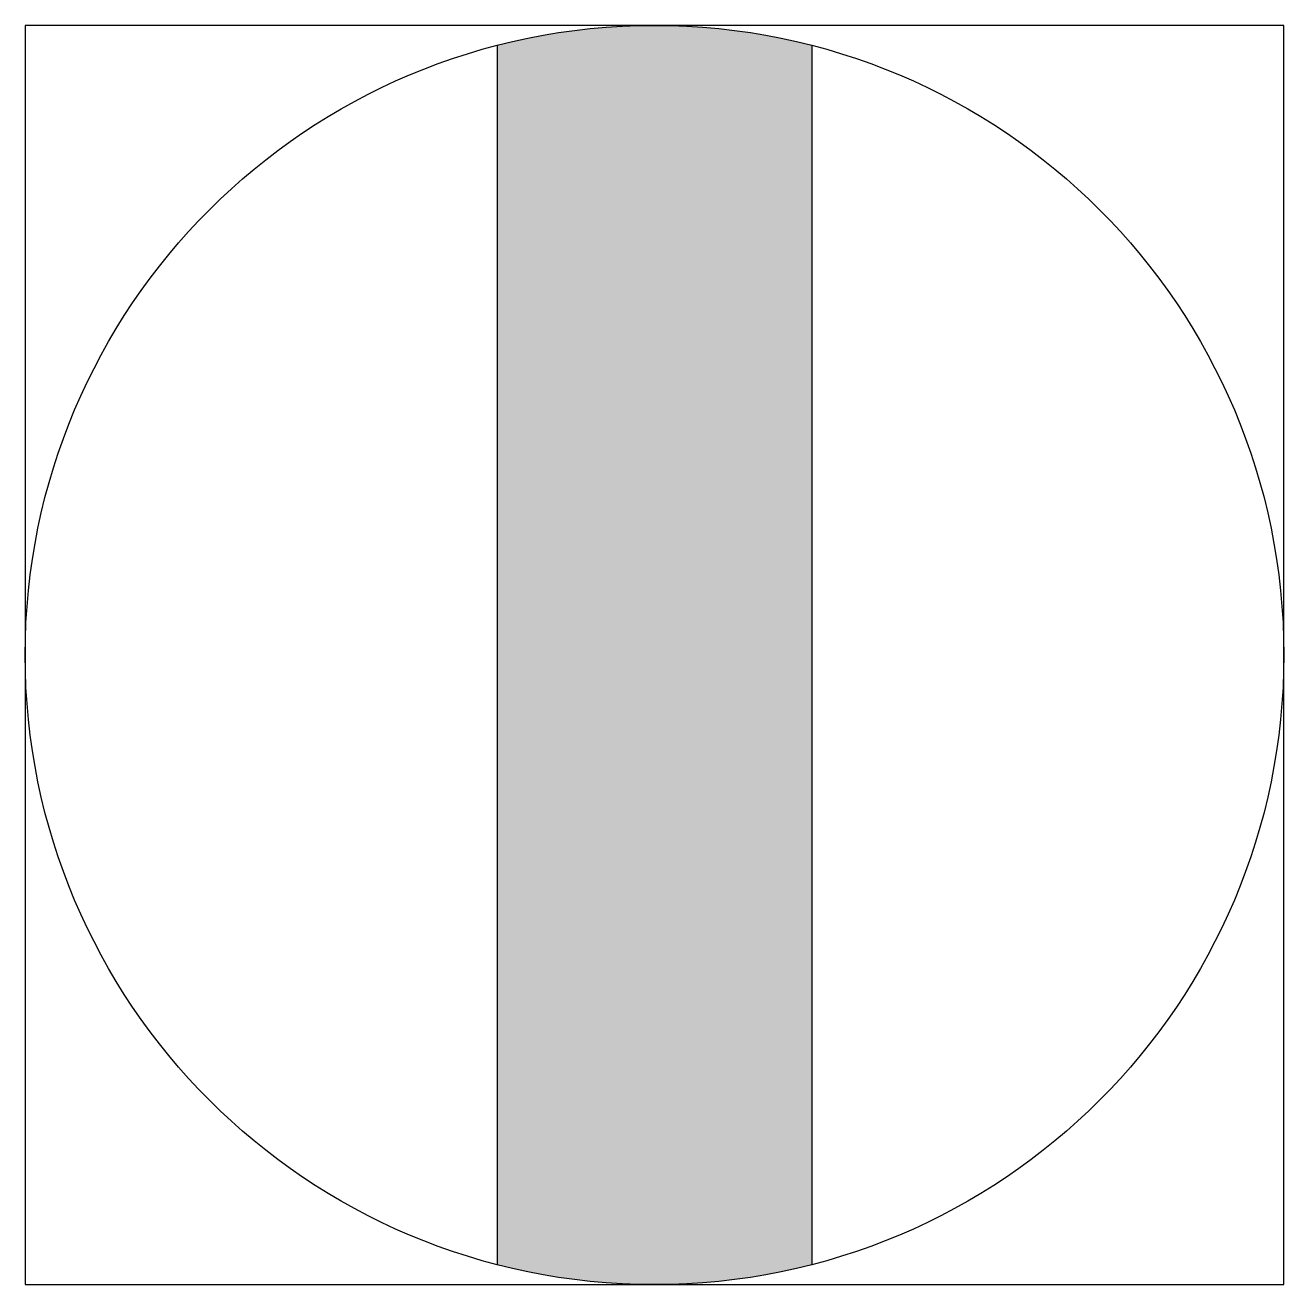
# Model space of a CAD drawing. Header units: metres. Extents: x -2 to 2, y -2 to 2.
import ezdxf

# ---------------------------------------------------------------- set-up
doc = ezdxf.new("R2010")
doc.units = ezdxf.units.M
doc.layers.get('0').update_dxf_attribs({"color": 150})

msp = doc.modelspace()

# ---------------------------------------------------------------- hatches: boundary and pattern name
h = msp.add_hatch(color=256)
h.dxf.hatch_style = 1
edge = h.paths.add_edge_path()
edge.add_arc((0, 0), 2, 255.5225, 284.4775)
edge.add_line((0.5, -1.9365), (0.5, 1.9365))
edge.add_arc((0, 0), 2, 75.5225, 104.4775)
edge.add_line((-0.5, 1.9365), (-0.5, -1.9365))

# ---------------------------------------------------------------- linework, layer by layer
for p, q in [((-0.5, 1.9365), (-0.5, -1.9365)), ((0.5, 1.9365), (0.5, -1.9365))]:
    msp.add_line(p, q)
msp.add_lwpolyline([(-2, -2), (2, -2), (2, 2), (-2, 2)], close=True)
msp.add_circle((0, 0), 2)

doc.saveas('drawing.dxf')
